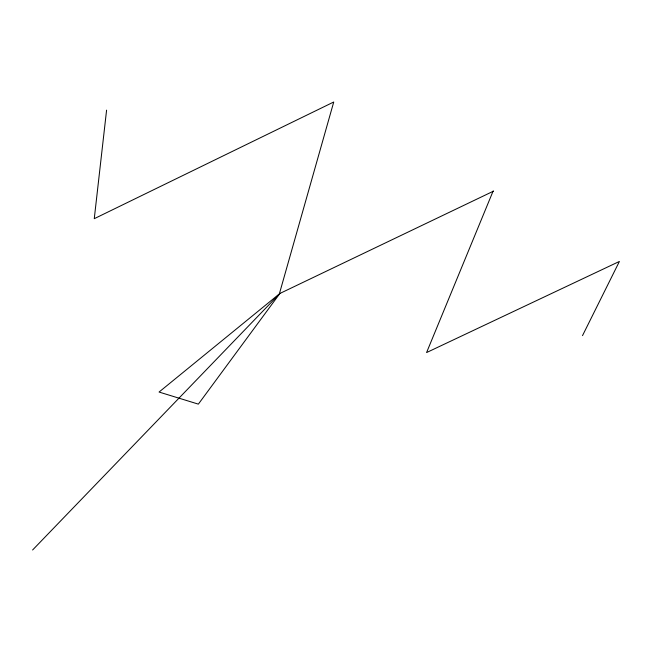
<?xml version="1.0" encoding="UTF-8"?>
<svg xmlns="http://www.w3.org/2000/svg" width="652" height="652" viewBox="0 0 652 652"><rect width="100%" height="100%" fill="white"/><g stroke="black" fill="none" stroke-linecap="round" stroke-linejoin="round"><path stroke-width="0.98" d="M106.586 110.139L94.263 218.689L333.742 102.005L279.512 293.318M493.156 190.979L426.571 352.561L619.4 261.444L582.505 335.641M32.6 549.995L279.887 293.465L493.482 191.158M279.887 293.465L198.355 404.134L159.064 392.048L279.887 293.465"/></g></svg>
